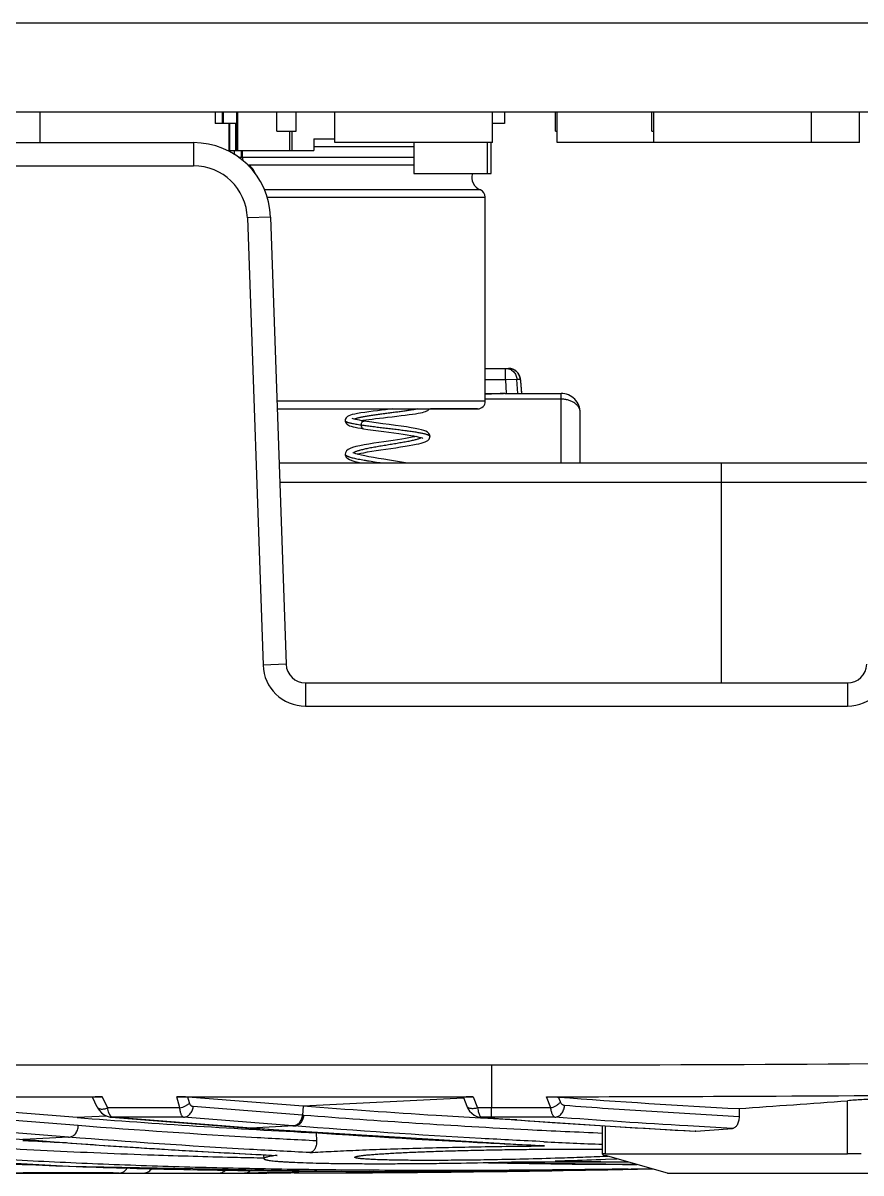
# Model space of a CAD drawing. Header units: millimetres. Extents: x 3299 to 14264, y 1863 to 5555.
# Drawn here: x 4180.99 to 4202.72, y 2399.84 to 2429.64 of the extents above; entities that cross this region are included whole.
import ezdxf

# ---------------------------------------------------------------- set-up
doc = ezdxf.new("R2010")
doc.units = ezdxf.units.MM
doc.layers.add('02___PRT_ALL_AXES', color=7, linetype='Continuous')

msp = doc.modelspace()

# ---------------------------------------------------------------- linework, layer by layer
at = {"color": 7, "linetype": 'Continuous'}
for p, q in [((4228.58801, 2429.64299), (3628.58801, 2429.64299)), ((3628.58801, 2427.34299), (4228.58801, 2427.34299)), ((4181.43161, 2426.54299), (4181.43161, 2427.34299)), ((4185.97182, 2427.34299), (4185.97182, 2427.04299)), ((4186.14963, 2427.34299), (4186.14963, 2427.04299)), ((4186.17502, 2427.34299), (4186.17502, 2427.04299)), ((4186.52502, 2427.34299), (4186.52502, 2426.34299)), ((4186.55431, 2426.34299), (4186.55431, 2427.34299)), ((4187.56406, 2426.843), (4187.56406, 2427.34299)), ((4188.07206, 2426.843), (4188.07206, 2427.34299)), ((4188.07222, 2426.843), (4188.07222, 2427.34299)), ((4189.07184, 2426.54299), (4189.07184, 2427.34299)), ((4193.16124, 2426.54299), (4193.16124, 2427.34299)), ((4193.47502, 2427.34299), (4193.47502, 2427.04299)), ((4194.7914, 2426.843), (4194.7914, 2427.34299)), ((4194.84221, 2426.54299), (4194.84221, 2427.34299)), ((4197.2914, 2426.843), (4197.2914, 2427.34299)), ((4197.34221, 2426.54299), (4197.34221, 2427.34299)), ((4201.43161, 2426.54299), (4201.43161, 2427.34299)), ((4202.68161, 2426.54299), (4202.68161, 2427.34299)), ((4186.52502, 2427.04299), (4185.97182, 2427.04299)), ((4186.32182, 2427.04299), (4186.32182, 2426.34299)), ((4186.35111, 2426.34299), (4186.35111, 2427.04299)), ((4186.49963, 2427.04299), (4186.49963, 2426.34299)), ((4193.47502, 2427.04299), (4193.16124, 2427.04299)), ((4187.56406, 2426.843), (4188.07206, 2426.843)), ((4187.89573, 2426.843), (4187.89573, 2426.34299)), ((4187.96644, 2426.34299), (4187.96644, 2426.843)), ((4188.52502, 2426.64299), (4189.07184, 2426.64299)), ((4188.52502, 2426.64299), (4188.52502, 2426.34299)), ((4194.7914, 2426.843), (4194.84221, 2426.843)), ((4197.2914, 2426.843), (4197.34221, 2426.843)), ((4159.69867, 2426.54299), (4185.40663, 2426.54299)), ((4185.40663, 2426.54299), (4185.40663, 2425.94299)), ((4186.32182, 2426.34299), (4188.52502, 2426.34299)), ((4186.47182, 2426.2311), (4186.47182, 2426.34299)), ((4186.64963, 2426.15534), (4186.64963, 2426.34299)), ((4186.67502, 2426.15534), (4186.67502, 2426.34299)), ((4188.52502, 2426.44299), (4191.12502, 2426.44299)), ((4193.16124, 2426.54299), (4189.07184, 2426.54299)), ((4191.12502, 2426.54299), (4191.12502, 2425.74299)), ((4193.02502, 2426.54299), (4193.02502, 2425.74299)), ((4193.12502, 2425.74299), (4193.12502, 2426.54299)), ((4202.68161, 2426.54299), (4194.84221, 2426.54299)), ((4191.12502, 2426.15534), (4186.58848, 2426.15534)), ((4159.69867, 2425.94299), (4185.40663, 2425.94299)), ((4186.80747, 2425.96903), (4191.12502, 2425.96903)), ((4191.12502, 2425.74299), (4193.12502, 2425.74299)), ((4192.84775, 2425.31696), (4187.24963, 2425.31696)), ((4187.31741, 2425.13065), (4192.97502, 2425.13065)), ((4192.97502, 2419.84299), (4192.97502, 2425.13065)), ((4187.40541, 2424.61279), (4186.80578, 2424.59185)), ((4186.80578, 2424.59185), (4187.21042, 2413.00461)), ((4187.40541, 2424.61279), (4187.81005, 2413.02555)), ((4192.97502, 2420.69299), (4193.57902, 2420.69299)), ((4193.49618, 2420.39299), (4193.49618, 2420.69299)), ((4193.58258, 2420.69297), (4193.57903, 2420.69299)), ((4193.49618, 2420.39299), (4192.97502, 2420.39299)), ((4193.79572, 2420.4087), (4193.49618, 2420.39299)), ((4193.49618, 2420.39299), (4193.51452, 2420.04299)), ((4193.87858, 2420.4087), (4193.79572, 2420.4087)), ((4193.81489, 2420.04299), (4193.79572, 2420.4087)), ((4192.97502, 2419.84299), (4187.57198, 2419.84299)), ((4192.97502, 2420.04299), (4193.44281, 2420.04299)), ((4192.97502, 2420.03139), (4193.13906, 2420.03139)), ((4194.93905, 2419.89655), (4192.97502, 2419.89655)), ((4193.13905, 2420.03139), (4193.13905, 2420.04299)), ((4193.48119, 2420.04299), (4194.93905, 2420.04299)), ((4194.93905, 2418.24299), (4194.93905, 2420.04299)), ((4187.57896, 2419.64299), (4192.77502, 2419.64299)), ((4191.5505, 2419.64299), (4191.5505, 2419.64199)), ((4192.77501, 2419.64199), (4191.5505, 2419.64199)), ((4191.57589, 2419.64299), (4191.57589, 2419.64199)), ((4192.77502, 2419.64199), (4192.77502, 2419.64299)), ((4195.43905, 2418.24299), (4195.43905, 2419.54299)), ((4189.33923, 2419.34129), (4189.33923, 2419.34106)), ((4189.7554, 2419.33933), (4189.80162, 2419.34689)), ((4189.82765, 2419.3269), (4189.7762, 2419.33557)), ((4189.82765, 2419.3269), (4189.82765, 2419.3269)), ((4189.81462, 2419.12877), (4189.81462, 2419.12877)), ((4191.53905, 2418.93058), (4191.53905, 2418.93024)), ((4189.3392, 2418.47094), (4189.3392, 2418.47036)), ((4189.55917, 2418.50294), (4189.55522, 2418.49959)), ((4187.62785, 2418.24299), (4202.87067, 2418.24299)), ((4199.08801, 2418.24299), (4199.08801, 2412.54299)), ((4187.64531, 2417.74299), (4202.85757, 2417.74299)), ((4187.81005, 2413.02555), (4187.21042, 2413.00461)), ((4188.30975, 2412.54299), (4202.36628, 2412.54299)), ((4188.30975, 2412.54299), (4188.30975, 2411.94299)), ((4202.36628, 2412.54299), (4202.36628, 2411.94299)), ((4188.30975, 2411.94299), (4202.36628, 2411.94299)), ((3664.04372, 2402.64299), (4193.1323, 2402.64299)), ((4193.1323, 2402.64299), (4193.1323, 2401.5291)), ((4175.35185, 2401.81803), (4183.04195, 2401.81803)), ((4182.38857, 2401.28084), (4175.66855, 2401.80826)), ((4182.42042, 2401.07003), (4175.81898, 2401.58814)), ((4182.91261, 2401.55319), (4182.7907, 2401.80404)), ((4183.18243, 2401.52897), (4183.04195, 2401.81803)), ((4184.97122, 2401.81803), (4192.66291, 2401.81803)), ((4185.05354, 2401.52897), (4184.97122, 2401.81803)), ((4188.2552, 2401.57417), (4185.26202, 2401.80909)), ((4185.30501, 2401.65818), (4185.26202, 2401.80909)), ((4192.40804, 2401.78181), (4188.2552, 2401.57417)), ((4192.40696, 2401.80331), (4192.49447, 2401.5764)), ((4192.66291, 2401.81803), (4192.77438, 2401.52899)), ((4194.67237, 2401.53024), (4194.56079, 2401.81872)), ((4194.92502, 2401.6858), (4194.87716, 2401.80957)), ((4202.37105, 2400.34299), (4202.37105, 2401.71669)), ((4173.66886, 2401.28851), (4181.00856, 2400.71246)), ((4182.1674, 2400.7704), (4175.56596, 2401.28851)), ((4183.1522, 2401.31902), (4182.38857, 2401.28084)), ((4185.05354, 2401.52897), (4183.18243, 2401.52897)), ((4183.27067, 2401.28906), (4186.8647, 2401.00699)), ((4183.27071, 2401.28906), (4183.29419, 2401.28851)), ((4185.14702, 2401.28851), (4183.29419, 2401.28851)), ((4186.90069, 2401.00546), (4183.29419, 2401.28851)), ((4187.9843, 2401.06583), (4185.14702, 2401.28851)), ((4188.23576, 2401.33931), (4185.39848, 2401.56199)), ((4188.2552, 2401.57417), (4188.23576, 2401.33931)), ((4188.27143, 2401.33651), (4188.23576, 2401.33931)), ((4192.49447, 2401.5764), (4192.49447, 2401.5764)), ((4193.1323, 2401.5291), (4192.77438, 2401.52899)), ((4192.85375, 2401.28909), (4192.85372, 2401.28909)), ((4192.87711, 2401.28855), (4192.85375, 2401.28909)), ((4193.13235, 2401.28864), (4192.87711, 2401.28855)), ((4193.13235, 2401.28864), (4193.1323, 2401.5291)), ((4193.13235, 2401.28864), (4193.13235, 2401.33571)), ((4199.55544, 2401.51082), (4199.55544, 2401.30158)), ((4186.86457, 2401.007), (4186.90028, 2401.0042)), ((4186.8647, 2401.00699), (4186.88817, 2401.00644)), ((4188.01997, 2401.06303), (4186.88817, 2401.00644)), ((4186.90058, 2401.00417), (4186.92403, 2401.00363)), ((4186.90058, 2401.00417), (4194.48386, 2400.54593)), ((4186.92403, 2401.00363), (4186.90069, 2401.00546)), ((4187.02529, 2400.99664), (4186.92403, 2401.00363)), ((4187.02527, 2400.99573), (4186.92403, 2401.00363)), ((4188.01997, 2401.06303), (4187.9843, 2401.06583)), ((4192.88219, 2401.26162), (4192.852, 2401.26366)), ((4192.88219, 2401.26162), (4192.852, 2401.26333)), ((4193.79611, 2401.21986), (4192.88219, 2401.26162)), ((4193.79599, 2401.21185), (4192.88219, 2401.26162)), ((4196.00965, 2400.32994), (4196.00965, 2401.0688)), ((4196.08796, 2400.34299), (4196.08796, 2401.06374)), ((4181.00856, 2400.71246), (4180.98509, 2400.71301)), ((4182.1674, 2400.7704), (4181.00856, 2400.71246)), ((4188.58973, 2400.88501), (4188.60014, 2400.67524)), ((4198.43438, 2400.92894), (4198.42131, 2400.92885)), ((4198.42136, 2400.92967), (4198.43438, 2400.92894)), ((4198.42136, 2400.92961), (4198.43438, 2400.92894)), ((4194.4839, 2400.5466), (4194.38678, 2400.55076)), ((4194.51012, 2400.54548), (4194.38679, 2400.55179)), ((4194.51012, 2400.54548), (4194.48387, 2400.54603)), ((4194.51012, 2400.54548), (4194.4839, 2400.5466)), ((4194.48403, 2400.54525), (4194.51012, 2400.54548)), ((4175.53024, 2400.3894), (4182.1612, 2400.01898)), ((4184.49832, 2400.29914), (4184.39092, 2400.30286)), ((4184.49832, 2400.29914), (4184.39092, 2400.30278)), ((4187.22154, 2400.31673), (4187.23032, 2400.21639)), ((4187.57717, 2400.29889), (4187.56709, 2400.29765)), ((4187.57717, 2400.29889), (4187.56835, 2400.2987)), ((4187.56841, 2400.29937), (4187.57717, 2400.29889)), ((4187.56841, 2400.29931), (4187.57717, 2400.29889)), ((4192.91497, 2400.11192), (4192.93465, 2400.11229)), ((4192.93465, 2400.11235), (4196.88309, 2400.07134)), ((4194.78364, 2400.12474), (4194.77444, 2400.12474)), ((4194.78374, 2400.12473), (4194.77444, 2400.12474)), ((4196.08796, 2400.34299), (4202.37105, 2400.34299)), ((4197.69534, 2399.84299), (4196.08796, 2400.29488)), ((4196.09381, 2400.19736), (4196.39678, 2400.20821)), ((3669.83099, 2399.84299), (4187.32006, 2399.84299)), ((4182.1612, 2400.01898), (4189.52696, 2399.88536)), ((4187.09298, 2399.84304), (4186.72952, 2399.84299)), ((4186.73039, 2399.90814), (4187.09369, 2399.90351)), ((4187.26795, 2399.84311), (4187.09298, 2399.84304)), ((4187.09693, 2399.84304), (4187.09298, 2399.84304)), ((4187.09369, 2399.90351), (4187.31452, 2399.90095)), ((4187.0937, 2399.90356), (4187.31452, 2399.90095)), ((4187.45394, 2399.84321), (4187.26795, 2399.84311)), ((4187.31452, 2399.90095), (4187.34563, 2399.90063)), ((4187.31452, 2399.90095), (4187.32066, 2399.90088)), ((4187.34503, 2399.843), (4187.32006, 2399.84299)), ((4187.34503, 2399.843), (4187.32006, 2399.84299)), ((4187.32066, 2399.90088), (4187.34563, 2399.90061)), ((4187.61091, 2399.84308), (4187.34503, 2399.843)), ((4187.65979, 2399.84338), (4187.45394, 2399.84321)), ((4187.61091, 2399.84333), (4187.45394, 2399.84321)), ((4187.65979, 2399.84338), (4187.61091, 2399.84333)), ((4187.91322, 2399.84335), (4187.61091, 2399.84308)), ((4187.88689, 2399.84363), (4187.65979, 2399.84338)), ((4188.13792, 2399.844), (4187.88689, 2399.84363)), ((4187.91322, 2399.84366), (4187.88689, 2399.84363)), ((4188.13792, 2399.844), (4187.91322, 2399.84366)), ((4188.01559, 2399.84349), (4187.91322, 2399.84335)), ((4189.52696, 2399.88536), (4196.54082, 2399.93776)), ((4189.82621, 2399.88458), (4189.86964, 2399.8845)), ((4189.82621, 2399.88458), (4189.86964, 2399.88449)), ((4196.68137, 2399.94621), (4196.54103, 2399.94396)), ((4196.68137, 2399.94621), (4196.54103, 2399.94404)), ((4197.69534, 2399.84299), (4224.54251, 2399.84299))]:
    msp.add_line(p, q, dxfattribs=at)
for points in [[(4190.5761, 2419.64299), (4190.49322, 2419.63345), (4190.38996, 2419.62158), (4190.28356, 2419.60924), (4190.17466, 2419.59635), (4190.06416, 2419.58279), (4189.95378, 2419.56855), (4189.84736, 2419.55383), (4189.74883, 2419.53888), (4189.66142, 2419.52395), (4189.58686, 2419.50918), (4189.52489, 2419.49452), (4189.47447, 2419.47973), (4189.43346, 2419.46397), (4189.39846, 2419.44467), (4189.36502, 2419.41346), (4189.34184, 2419.36464), (4189.33923, 2419.34106)], [(4189.80162, 2419.34689), (4189.87427, 2419.35779), (4189.95349, 2419.36888), (4190.03877, 2419.38013), (4190.13012, 2419.39162), (4190.22777, 2419.40343), (4190.33188, 2419.41567), (4190.44234, 2419.42842), (4190.55835, 2419.44173), (4190.67636, 2419.45538), (4190.79182, 2419.46904), (4190.90051, 2419.48241), (4190.99922, 2419.49521), (4191.08723, 2419.5074), (4191.1652, 2419.51909), (4191.23379, 2419.53044), (4191.29367, 2419.54159), (4191.34555, 2419.55275), (4191.38964, 2419.56404), (4191.42664, 2419.57575), (4191.45817, 2419.58879), (4191.48703, 2419.6059), (4191.51651, 2419.63531), (4191.51992, 2419.64299)], [(4191.35246, 2419.64299), (4191.36504, 2419.63858), (4191.36631, 2419.63806)], [(4189.33923, 2419.34129), (4189.34181, 2419.31786), (4189.36332, 2419.27106), (4189.3928, 2419.24145), (4189.42305, 2419.22273), (4189.45702, 2419.20778), (4189.49734, 2419.19409), (4189.54569, 2419.18075), (4189.60299, 2419.16743), (4189.67005, 2419.15387), (4189.74731, 2419.13992), (4189.81462, 2419.12876)], [(4189.7762, 2419.33557), (4189.71303, 2419.34701), (4189.65783, 2419.35803), (4189.61097, 2419.36855), (4189.57283, 2419.3784), (4189.54369, 2419.38733), (4189.52375, 2419.39482), (4189.51856, 2419.39714)], [(4191.53905, 2418.93024), (4191.5354, 2418.95868), (4191.50936, 2419.00904), (4191.47408, 2419.04065), (4191.43411, 2419.06252), (4191.38476, 2419.08158), (4191.32282, 2419.0999), (4191.24626, 2419.11819), (4191.15483, 2419.13658), (4191.04891, 2419.1552), (4190.9284, 2419.17427), (4190.79346, 2419.19394), (4190.64481, 2419.21433), (4190.48452, 2419.23552), (4190.31563, 2419.25761), (4190.14263, 2419.28066), (4189.9717, 2419.30471), (4189.82765, 2419.3269)], [(4191.18442, 2418.92921), (4191.14601, 2418.92079), (4191.07433, 2418.90662), (4190.99357, 2418.89196), (4190.90401, 2418.87678), (4190.80598, 2418.86106), (4190.69986, 2418.84476), (4190.5865, 2418.82786), (4190.46691, 2418.81031), (4190.34232, 2418.79203), (4190.21433, 2418.77297), (4190.08525, 2418.75309), (4189.95782, 2418.73239), (4189.83507, 2418.71085), (4189.72039, 2418.68841), (4189.6189, 2418.66533), (4189.5349, 2418.64204), (4189.46903, 2418.61854), (4189.41858, 2418.59349), (4189.37704, 2418.56051), (4189.34484, 2418.50653), (4189.3392, 2418.47036)], [(4189.65035, 2418.46946), (4189.67277, 2418.47547), (4189.74435, 2418.49194), (4189.82837, 2418.50902), (4189.92371, 2418.52656), (4190.0291, 2418.54447), (4190.14321, 2418.56272), (4190.26456, 2418.58125), (4190.39132, 2418.60005), (4190.52138, 2418.61908), (4190.65186, 2418.63827), (4190.77806, 2418.65724), (4190.89537, 2418.67559), (4191.00092, 2418.69306), (4191.09477, 2418.70972), (4191.17756, 2418.72577), (4191.25004, 2418.74141), (4191.31296, 2418.75692), (4191.36734, 2418.7727), (4191.41315, 2418.78897), (4191.45125, 2418.80637), (4191.48397, 2418.82725), (4191.51493, 2418.85905), (4191.53662, 2418.90743), (4191.53905, 2418.93058)], [(4189.81462, 2419.12877), (4189.92635, 2419.11164), (4190.06252, 2419.09224), (4190.2014, 2419.07344), (4190.33993, 2419.05522), (4190.47535, 2419.03754), (4190.60547, 2419.02035), (4190.72851, 2419.00362), (4190.84302, 2418.98732), (4190.94792, 2418.97145), (4191.04226, 2418.95603), (4191.12529, 2418.94112)], [(4191.12529, 2418.94112), (4191.19641, 2418.92679), (4191.25509, 2418.91319), (4191.3011, 2418.90055), (4191.33459, 2418.88929), (4191.35536, 2418.88035), (4191.35778, 2418.87909)], [(4189.3392, 2418.47094), (4189.34234, 2418.44401), (4189.36816, 2418.39109), (4189.40681, 2418.355), (4189.454, 2418.32832), (4189.51449, 2418.30429), (4189.58951, 2418.28135), (4189.68008, 2418.25856), (4189.75172, 2418.24299)], [(4189.68318, 2418.46052), (4189.61998, 2418.47774), (4189.57181, 2418.49348), (4189.53903, 2418.507), (4189.53537, 2418.50878)], [(4190.90175, 2418.24299), (4190.79772, 2418.26182), (4190.64211, 2418.28826), (4190.48781, 2418.31357), (4190.34005, 2418.33756), (4190.20134, 2418.36034), (4190.07306, 2418.3821), (4189.95622, 2418.40298), (4189.85187, 2418.42303), (4189.76067, 2418.44223), (4189.68318, 2418.46052)], [(4182.9126, 2401.5532), (4182.9627, 2401.46971), (4183.02284, 2401.4016), (4183.09222, 2401.34832), (4183.16677, 2401.3119), (4183.24422, 2401.29207), (4183.27067, 2401.28906)], [(4192.49447, 2401.5764), (4192.52418, 2401.51244), (4192.56769, 2401.44663), (4192.62107, 2401.38985), (4192.683, 2401.34418), (4192.7515, 2401.31136), (4192.82395, 2401.29259), (4192.85372, 2401.28909)], [(4192.85375, 2401.28909), (4194.71275, 2401.15253), (4196.62518, 2401.02906), (4198.42131, 2400.92881)], [(4193.13235, 2401.33571), (4193.13234, 2401.38569), (4193.13232, 2401.45099), (4193.1323, 2401.5291)], [(4180.98509, 2400.71301), (4183.19675, 2400.55097), (4185.46195, 2400.40893), (4187.56836, 2400.29856)]]:
    msp.add_lwpolyline(points, dxfattribs=at)
for centre, radius, start, end in [((4185.40663, 2424.54299), 2, 2, 90), ((4186.87502, 2426.15534), 0.2, 180, 205.087717), ((4185.40663, 2424.54299), 1.4, 2, 90), ((4186.67502, 2425.64299), 0.35, 14.748942, 66.795483), ((4186.64963, 2425.64299), 0.35, 26.564022, 57.55733), ((4192.97502, 2425.64299), 0.35, 163.302504, 248.676314), ((4192.77502, 2425.13065), 0.2, 0, 68.676314), ((4192.77502, 2419.84299), 0.2, 270, 0), ((4194.93905, 2419.54299), 0.5, 0, 90.000001), ((4188.30975, 2413.04299), 1.1, 182, 270), ((4188.30975, 2413.04299), 0.5, 182, 270), ((4202.36628, 2413.04299), 0.5, 270, 358), ((4202.36628, 2413.04299), 1.1, 270, 358), ((4197.68343, 2613.16296), 213.10386, 266.3545271, 266.4950493), ((4204.66847, 2613.01909), 212.60871, 267.2557597, 267.6658728), ((4198.80156, 2612.26512), 212.14713, 268.9147933, 269.4263584), ((4182.49574, 2647.16172), 247.31727, 269.5205026, 269.6506957), ((4187.34503, 2850.34299), 450.5, 270, 270.0749019), ((4187.34503, 2850.34299), 450.5, 270.0852829, 271.2686654), ((4187.45373, 2842.17732), 442.33384, 270.0886236, 270.3129278), ((4191.44777, 2671.07648), 271.18655, 271.0761742, 271.237275), ((4192.20156, 2674.80999), 274.90028, 270.9337421, 271.0606664)]:
    msp.add_arc(centre, radius, start, end, dxfattribs=at)
for centre, major_axis, ratio, start_param, end_param in [((4183.12624, 2401.79994), (0.33565, -0.00455), 0.05213384, 1.8253393, 3.16780323), ((4185.02061, 2401.79994), (0.3127, -0.00287), 0.05709228, 0.68931781, 1.72994531), ((4192.7298, 2401.79994), (0.32291, -0.00376), 0.05477399, 1.78007049, 3.16344699), ((4207.72518, 3101.67431), (-4.32598, 700.45481), 0.54995296, -3.18617889, -3.17403054), ((4162.70415, 3099.42326), (1736.89175, 133.10113), 0.40110558, -1.58031572, -1.57869503), ((4195.99192, 3101.08764), (-4.32598, 700.45481), 0.54995296, -3.18814073, -3.17203776), ((4162.70415, 3099.42326), (1738.13238, 133.1962), 0.40110558, -1.58097567, -1.58043009), ((4196.50965, 2400.25966), (0.49996, -0.07083), 0.08780136, 2.58679963, 3.72126365), ((4206.58801, 2399.50966), (4.99961, -0.70834), 0.08780136, 2.46833117, 2.58679963)]:
    msp.add_ellipse(centre, major_axis=major_axis, ratio=ratio, start_param=start_param, end_param=end_param, dxfattribs=at)
for points, knots in [([(4193.49618, 2420.69299), (4193.51511, 2420.69299), (4193.55311, 2420.68936), (4193.60799, 2420.67333), (4193.65888, 2420.64718), (4193.70388, 2420.6119), (4193.74146, 2420.5688), (4193.77023, 2420.51934), (4193.78911, 2420.46537), (4193.79473, 2420.42761), (4193.79572, 2420.4087)], [0, 0, 0, 0, 0.1248965, 0.25000823, 0.37498546, 0.49997613, 0.62497038, 0.74995786, 0.87508506, 1, 1, 1, 1]), ([(4193.58258, 2420.69297), (4193.60971, 2420.69264), (4193.65063, 2420.68653), (4193.70169, 2420.6678), (4193.73773, 2420.64869), (4193.77076, 2420.62502), (4193.80016, 2420.59725), (4193.82526, 2420.56619), (4193.84547, 2420.53334), (4193.85788, 2420.50551), (4193.86534, 2420.48488), (4193.86944, 2420.47182), (4193.87244, 2420.46054), (4193.87461, 2420.45084), (4193.87631, 2420.4424), (4193.87889, 2420.4288), (4193.88184, 2420.40957), (4193.88506, 2420.38348), (4193.8881, 2420.35525), (4193.89119, 2420.32336), (4193.89442, 2420.28726), (4193.89918, 2420.23041), (4193.90546, 2420.14871), (4193.91031, 2420.08047), (4193.91285, 2420.0436)], [0, 0, 0, 0, 0.09939692, 0.14920585, 0.19887408, 0.24835812, 0.29766076, 0.3466259, 0.39425932, 0.43858052, 0.45798459, 0.47464912, 0.488728, 0.50071755, 0.51109066, 0.5202497, 0.55146931, 0.58234941, 0.61655658, 0.65552505, 0.69973791, 0.74934953, 0.86458128, 1, 1, 1, 1]), ([(4193.87857, 2420.4087), (4193.87759, 2420.42746), (4193.87204, 2420.46492), (4193.85343, 2420.51851), (4193.82507, 2420.56769), (4193.78801, 2420.61064), (4193.7436, 2420.64594), (4193.69333, 2420.67229), (4193.63903, 2420.68872), (4193.60137, 2420.69275), (4193.58258, 2420.69297)], [0, 0, 0, 0, 0.1249094, 0.25003471, 0.37501992, 0.50000915, 0.6249983, 0.74996911, 0.87507095, 1, 1, 1, 1]), ([(4193.87858, 2420.4087), (4193.8788, 2420.40869), (4193.87914, 2420.40834), (4193.87944, 2420.4078), (4193.87988, 2420.4068), (4193.88041, 2420.40508), (4193.88105, 2420.40246), (4193.88173, 2420.3991), (4193.88278, 2420.39316), (4193.88414, 2420.38391), (4193.88583, 2420.37063), (4193.88766, 2420.35449), (4193.88963, 2420.33552), (4193.89173, 2420.31378), (4193.89395, 2420.28932), (4193.8963, 2420.26219), (4193.89875, 2420.23247), (4193.90229, 2420.18785), (4193.90693, 2420.12614), (4193.91056, 2420.07519), (4193.91244, 2420.04818)], [0, 0, 0, 0, 0.0018336, 0.00335632, 0.00534772, 0.0107956, 0.01823782, 0.02768888, 0.0391512, 0.06809673, 0.10503379, 0.14988602, 0.20252251, 0.26280264, 0.33058456, 0.40572514, 0.48805416, 0.57736123, 0.77605363, 1, 1, 1, 1]), ([(4193.48119, 2420.04299), (4193.45504, 2420.04299), (4193.40072, 2420.04105), (4193.33185, 2420.03724), (4193.27418, 2420.03444), (4193.21444, 2420.03217), (4193.16929, 2420.03139), (4193.13906, 2420.03139)], [0, 0, 0, 0, 0.22914574, 0.47610687, 0.60441606, 0.73506377, 1, 1, 1, 1]), ([(4195.43905, 2419.54299), (4195.43905, 2419.55455), (4195.43741, 2419.57783), (4195.43013, 2419.61234), (4195.41812, 2419.6462), (4195.39557, 2419.69058), (4195.35555, 2419.74273), (4195.29256, 2419.79617), (4195.21643, 2419.83988), (4195.1299, 2419.87223), (4195.03629, 2419.89206), (4194.97162, 2419.89655), (4194.93905, 2419.89655)], [0, 0, 0, 0, 0.05138715, 0.1034012, 0.15639929, 0.21071076, 0.32428743, 0.44597038, 0.57581873, 0.71279472, 0.85516048, 1, 1, 1, 1]), ([(4191.20918, 2419.643), (4191.19737, 2419.64021), (4191.17243, 2419.63467), (4191.13306, 2419.62677), (4191.09004, 2419.61883), (4191.02621, 2419.60787), (4190.93926, 2419.59428), (4190.82758, 2419.57827), (4190.70783, 2419.56214), (4190.58244, 2419.54591), (4190.45404, 2419.52956), (4190.32535, 2419.51311), (4190.19908, 2419.49656), (4190.0778, 2419.47991), (4189.96396, 2419.46319), (4189.87488, 2419.44883), (4189.80913, 2419.43714), (4189.76458, 2419.42861), (4189.72358, 2419.42004), (4189.68634, 2419.41146), (4189.65298, 2419.40286), (4189.62366, 2419.39425), (4189.5985, 2419.38565), (4189.58332, 2419.3794), (4189.57651, 2419.37619)], [0, 0, 0, 0, 0.02197687, 0.04626774, 0.07272747, 0.10120204, 0.16356946, 0.23210785, 0.30553722, 0.38241362, 0.46110767, 0.5399784, 0.61738575, 0.69176311, 0.76169035, 0.82577164, 0.85518787, 0.88262628, 0.90793716, 0.93103385, 0.95184599, 0.97030978, 0.98637227, 1, 1, 1, 1]), ([(4189.33923, 2419.34106), (4189.33924, 2419.33961), (4189.33977, 2419.33657), (4189.34195, 2419.33218), (4189.34543, 2419.32786), (4189.35019, 2419.32357), (4189.35623, 2419.31928), (4189.36355, 2419.31499), (4189.37214, 2419.31069), (4189.38201, 2419.30639), (4189.39313, 2419.30207), (4189.4104, 2419.29605), (4189.43514, 2419.2886), (4189.46858, 2419.27996), (4189.49259, 2419.27452), (4189.50538, 2419.27176)], [0, 0, 0, 0, 0.0233827, 0.04895993, 0.07833178, 0.112541, 0.15222586, 0.19777332, 0.24941967, 0.30730966, 0.37153069, 0.44213296, 0.60255343, 0.78861033, 1, 1, 1, 1]), ([(4189.50538, 2419.27176), (4189.52335, 2419.26789), (4189.56153, 2419.26024), (4189.62206, 2419.24938), (4189.68869, 2419.23846), (4189.73512, 2419.2314), (4189.75926, 2419.22784)], [0, 0, 0, 0, 0.21399864, 0.45326007, 0.71589987, 1, 1, 1, 1]), ([(4189.75926, 2419.22785), (4189.75926, 2419.23477), (4189.76024, 2419.24846), (4189.76428, 2419.26818), (4189.76968, 2419.28351), (4189.77513, 2419.2946), (4189.77964, 2419.30209), (4189.78461, 2419.30877), (4189.7916, 2419.31625), (4189.79962, 2419.32199), (4189.80821, 2419.32555), (4189.81467, 2419.32712), (4189.82119, 2419.32763), (4189.82551, 2419.32726), (4189.82765, 2419.32691)], [0, 0, 0, 0, 0.15383204, 0.30381892, 0.44589645, 0.51339746, 0.57814556, 0.63976186, 0.69802714, 0.80513233, 0.85534806, 0.90405858, 0.95200834, 1, 1, 1, 1]), ([(4189.81462, 2419.12876), (4189.8108, 2419.12938), (4189.80304, 2419.1318), (4189.79432, 2419.13736), (4189.78792, 2419.14327), (4189.78166, 2419.15051), (4189.77477, 2419.16128), (4189.76815, 2419.17598), (4189.76317, 2419.19231), (4189.76002, 2419.20977), (4189.75927, 2419.22179), (4189.75926, 2419.22785)], [0, 0, 0, 0, 0.09520988, 0.19709914, 0.25170836, 0.30912638, 0.43207051, 0.56446859, 0.70469938, 0.85100877, 1, 1, 1, 1]), ([(4189.75926, 2419.22785), (4189.80161, 2419.22162), (4189.88987, 2419.20932), (4190.02681, 2419.19158), (4190.17173, 2419.17371), (4190.3219, 2419.15576), (4190.47444, 2419.1377), (4190.62631, 2419.11955), (4190.77448, 2419.10131), (4190.91605, 2419.08298), (4191.04834, 2419.06457), (4191.15158, 2419.04877), (4191.22764, 2419.03592), (4191.27917, 2419.02655), (4191.32655, 2419.01717), (4191.36954, 2419.00776), (4191.40793, 2418.99833), (4191.4416, 2418.9889), (4191.46657, 2418.98074), (4191.48404, 2418.97412), (4191.49534, 2418.96935), (4191.50539, 2418.96457), (4191.51415, 2418.9598), (4191.52163, 2418.95502), (4191.52782, 2418.95022), (4191.53271, 2418.94541), (4191.53629, 2418.94054), (4191.53851, 2418.93561), (4191.53904, 2418.93221), (4191.53905, 2418.93058)], [0, 0, 0, 0, 0.07061998, 0.14702188, 0.22780742, 0.31152684, 0.39655496, 0.4812263, 0.56387606, 0.64286074, 0.71674534, 0.78422635, 0.81516239, 0.84401582, 0.87062956, 0.89485534, 0.91660832, 0.93584555, 0.95253485, 0.95991962, 0.9666647, 0.97277411, 0.97825629, 0.98312639, 0.98740996, 0.9911492, 0.99441281, 0.99730961, 1, 1, 1, 1]), ([(4191.31412, 2418.89782), (4191.31099, 2418.89573), (4191.30419, 2418.8916), (4191.29303, 2418.88573), (4191.2804, 2418.87985), (4191.26077, 2418.87165), (4191.23256, 2418.86151), (4191.1944, 2418.84972), (4191.15083, 2418.8379), (4191.10216, 2418.82604), (4191.04877, 2418.81412), (4190.9911, 2418.80215), (4190.92956, 2418.79013), (4190.84109, 2418.77371), (4190.72411, 2418.75335), (4190.57839, 2418.72925), (4190.42869, 2418.70498), (4190.27932, 2418.68058), (4190.13451, 2418.65604), (4190.01861, 2418.63508), (4189.93121, 2418.61803), (4189.87063, 2418.60549), (4189.81409, 2418.59293), (4189.76202, 2418.58035), (4189.72168, 2418.56957), (4189.69197, 2418.56086), (4189.66563, 2418.55263), (4189.64115, 2418.54419), (4189.61868, 2418.53536), (4189.60387, 2418.52897), (4189.59051, 2418.52257), (4189.57862, 2418.51616), (4189.56824, 2418.50975), (4189.56201, 2418.50522), (4189.55917, 2418.50294)], [0, 0, 0, 0, 0.00624315, 0.01321647, 0.02093159, 0.02939377, 0.04855856, 0.07069093, 0.09573718, 0.1235519, 0.15391962, 0.18661685, 0.22141602, 0.25808692, 0.3361136, 0.41868757, 0.50347167, 0.58808121, 0.67014531, 0.74748829, 0.78375931, 0.81809735, 0.85025611, 0.87999317, 0.90709312, 0.91961556, 0.93143783, 0.95294112, 0.96260745, 0.97154215, 0.97974312, 0.98721255, 0.99395891, 1, 1, 1, 1]), ([(4189.3392, 2418.47036), (4189.33922, 2418.4692), (4189.33945, 2418.46684), (4189.3407, 2418.46204), (4189.34385, 2418.45595), (4189.34969, 2418.44895), (4189.35765, 2418.44199), (4189.36772, 2418.43505), (4189.37989, 2418.4281), (4189.39415, 2418.42113), (4189.4105, 2418.41415), (4189.42891, 2418.40715), (4189.45742, 2418.39739), (4189.49811, 2418.38535), (4189.55277, 2418.37137), (4189.6146, 2418.35732), (4189.68304, 2418.3432), (4189.7575, 2418.32902), (4189.83742, 2418.31479), (4189.95305, 2418.29531), (4190.10637, 2418.27123), (4190.23144, 2418.25256), (4190.29579, 2418.24303)], [0, 0, 0, 0, 0.00349703, 0.00709353, 0.01487595, 0.02386186, 0.03436418, 0.04656928, 0.06058667, 0.0764805, 0.09428762, 0.11402785, 0.13571004, 0.1848909, 0.24159696, 0.30533297, 0.37556432, 0.45173997, 0.53329889, 0.61967368, 0.8043967, 1, 1, 1, 1]), ([(4193.1323, 2402.64299), (4198.95748, 2402.64299), (4210.61064, 2402.71594), (4222.26197, 2402.93478), (4228.08801, 2403.0806)], [0, 0, 0, 0, 0.49988494, 1, 1, 1, 1]), ([(4194.56079, 2401.81871), (4196.00404, 2401.82015), (4201.77708, 2401.83484), (4207.55003, 2401.88534), (4211.87943, 2401.94336)], [0, 0, 0, 0, 0.24999908, 1, 1, 1, 1]), ([(4185.05354, 2401.52897), (4185.07894, 2401.53426), (4185.12853, 2401.54806), (4185.1976, 2401.57735), (4185.24895, 2401.6083), (4185.28352, 2401.63611), (4185.29835, 2401.65073), (4185.30501, 2401.65818)], [0, 0, 0, 0, 0.27135605, 0.53652324, 0.78272184, 0.89551977, 1, 1, 1, 1]), ([(4185.39848, 2401.56199), (4185.39361, 2401.56238), (4185.38382, 2401.56405), (4185.36961, 2401.56929), (4185.356, 2401.57732), (4185.33828, 2401.59229), (4185.31892, 2401.61891), (4185.30899, 2401.6442), (4185.30501, 2401.65818)], [0, 0, 0, 0, 0.10278531, 0.20770749, 0.31717883, 0.43355563, 0.69403275, 1, 1, 1, 1]), ([(4194.56079, 2401.81872), (4194.59251, 2401.81875), (4194.6532, 2401.81831), (4194.73871, 2401.81642), (4194.81246, 2401.81363), (4194.85723, 2401.81106), (4194.87716, 2401.80957)], [0, 0, 0, 0, 0.30060475, 0.57512931, 0.81053769, 1, 1, 1, 1]), ([(4194.67237, 2401.53024), (4194.69854, 2401.53766), (4194.74946, 2401.55594), (4194.81955, 2401.59217), (4194.87089, 2401.62887), (4194.90466, 2401.66091), (4194.91879, 2401.67746), (4194.92502, 2401.6858)], [0, 0, 0, 0, 0.27090469, 0.53698057, 0.78379721, 0.89634153, 1, 1, 1, 1]), ([(4194.77531, 2401.29024), (4194.79165, 2401.29077), (4194.82465, 2401.29567), (4194.8718, 2401.31399), (4194.91523, 2401.34256), (4194.96666, 2401.39337), (4195.01323, 2401.47616), (4195.02702, 2401.55164), (4195.02784, 2401.58989)], [0, 0, 0, 0, 0.11416046, 0.2306834, 0.35064749, 0.47463097, 0.73282213, 1, 1, 1, 1]), ([(4195.02784, 2401.58989), (4195.02286, 2401.59026), (4195.01276, 2401.59196), (4194.99257, 2401.59921), (4194.96803, 2401.61611), (4194.94294, 2401.64659), (4194.93043, 2401.67181), (4194.92502, 2401.6858)], [0, 0, 0, 0, 0.10152464, 0.20636866, 0.43352339, 0.69572549, 1, 1, 1, 1]), ([(4199.55544, 2401.30158), (4199.17803, 2401.32157), (4198.42324, 2401.36366), (4197.29127, 2401.43271), (4196.1594, 2401.50776), (4195.40501, 2401.56185), (4195.02784, 2401.58989)], [0, 0, 0, 0, 0.2499126, 0.49988007, 0.74990734, 1, 1, 1, 1]), ([(4210.80497, 2401.81672), (4210.6819, 2401.82168), (4210.41558, 2401.83049), (4209.98803, 2401.84068), (4209.50703, 2401.84869), (4208.98011, 2401.85436), (4208.41558, 2401.85753), (4207.61372, 2401.85827), (4206.58719, 2401.85232), (4205.56075, 2401.83731), (4204.75914, 2401.81939), (4204.19483, 2401.80354), (4203.66818, 2401.7853), (4203.18743, 2401.76494), (4202.76012, 2401.74278), (4202.49401, 2401.72572), (4202.37105, 2401.71669)], [0, 0, 0, 0, 0.04379412, 0.09474767, 0.15206628, 0.21485039, 0.28211489, 0.35280296, 0.49996793, 0.64712735, 0.71781047, 0.78507154, 0.84785709, 0.9051861, 0.95616356, 1, 1, 1, 1]), ([(4182.91261, 2401.55319), (4182.91615, 2401.5459), (4182.92642, 2401.53195), (4182.94884, 2401.51637), (4182.97747, 2401.50584), (4183.01152, 2401.50036), (4183.05017, 2401.49996), (4183.09242, 2401.50462), (4183.13714, 2401.51422), (4183.16723, 2401.52356), (4183.18243, 2401.52897)], [0, 0, 0, 0, 0.08366245, 0.17459178, 0.27785668, 0.39584031, 0.52878732, 0.67540451, 0.83352254, 1, 1, 1, 1]), ([(4183.21506, 2401.40307), (4183.20844, 2401.42222), (4183.19624, 2401.46391), (4183.18684, 2401.50628), (4183.18243, 2401.52897)], [0, 0, 0, 0, 0.46714617, 1, 1, 1, 1]), ([(4183.25291, 2401.32248), (4183.24937, 2401.32764), (4183.24244, 2401.33901), (4183.22899, 2401.36557), (4183.22044, 2401.38752), (4183.21506, 2401.40307)], [0, 0, 0, 0, 0.21013799, 0.44702324, 1, 1, 1, 1]), ([(4183.29419, 2401.28851), (4183.2906, 2401.28922), (4183.28316, 2401.29197), (4183.27268, 2401.2992), (4183.26236, 2401.30955), (4183.25606, 2401.31787), (4183.25291, 2401.32248)], [0, 0, 0, 0, 0.20079218, 0.42887315, 0.69348362, 1, 1, 1, 1]), ([(4185.14702, 2401.28851), (4185.1444, 2401.28903), (4185.13909, 2401.29075), (4185.1315, 2401.29511), (4185.12411, 2401.30126), (4185.11398, 2401.31245), (4185.10215, 2401.33124), (4185.08965, 2401.35921), (4185.07831, 2401.39355), (4185.06833, 2401.43386), (4185.05984, 2401.47963), (4185.05547, 2401.512), (4185.05354, 2401.52897)], [0, 0, 0, 0, 0.02981441, 0.06193798, 0.0974187, 0.13702, 0.23037782, 0.34433491, 0.4792829, 0.63454725, 0.80883592, 1, 1, 1, 1]), ([(4185.14702, 2401.28851), (4185.16243, 2401.289), (4185.19355, 2401.2934), (4185.23826, 2401.30977), (4185.27985, 2401.33536), (4185.31695, 2401.36925), (4185.34838, 2401.4103), (4185.38162, 2401.47305), (4185.39502, 2401.52616), (4185.39848, 2401.56199)], [0, 0, 0, 0, 0.11448288, 0.23115041, 0.35099963, 0.47461664, 0.60203378, 0.73279827, 1, 1, 1, 1]), ([(4187.9843, 2401.06583), (4187.99971, 2401.06632), (4188.03083, 2401.07072), (4188.07553, 2401.08709), (4188.11712, 2401.11268), (4188.15422, 2401.14656), (4188.18566, 2401.18762), (4188.2189, 2401.25037), (4188.2323, 2401.30348), (4188.23576, 2401.33931)], [0, 0, 0, 0, 0.1144829, 0.23115044, 0.35099966, 0.47461667, 0.6020338, 0.73279828, 1, 1, 1, 1]), ([(4188.01997, 2401.06303), (4188.03538, 2401.06352), (4188.0665, 2401.06792), (4188.1112, 2401.08429), (4188.15279, 2401.10988), (4188.18989, 2401.14376), (4188.22133, 2401.18482), (4188.25457, 2401.24757), (4188.26797, 2401.30068), (4188.27143, 2401.33651)], [0, 0, 0, 0, 0.11448319, 0.23115097, 0.35100034, 0.47461739, 0.60203446, 0.73279879, 1, 1, 1, 1]), ([(4192.852, 2401.26333), (4192.46881, 2401.28508), (4190.93574, 2401.37626), (4189.40365, 2401.48404), (4188.2552, 2401.57417)], [0, 0, 0, 0, 0.24990768, 1, 1, 1, 1]), ([(4196.00953, 2400.87063), (4195.36441, 2400.89769), (4192.78307, 2401.01774), (4190.20392, 2401.18484), (4188.27143, 2401.33651)], [0, 0, 0, 0, 0.24986632, 1, 1, 1, 1]), ([(4192.77438, 2401.52899), (4192.75823, 2401.52443), (4192.72627, 2401.51687), (4192.67898, 2401.51022), (4192.63446, 2401.50866), (4192.59399, 2401.5122), (4192.55867, 2401.52081), (4192.52944, 2401.53434), (4192.51045, 2401.55007), (4192.49983, 2401.56464), (4192.496, 2401.57242), (4192.49447, 2401.5764)], [0, 0, 0, 0, 0.16481512, 0.32203253, 0.46834277, 0.60141993, 0.71982479, 0.82368518, 0.91530145, 0.95812984, 1, 1, 1, 1]), ([(4192.77438, 2401.52899), (4192.77767, 2401.50757), (4192.78494, 2401.46739), (4192.79473, 2401.42772), (4192.80016, 2401.40937)], [0, 0, 0, 0, 0.53096554, 1, 1, 1, 1]), ([(4192.80016, 2401.40937), (4192.80406, 2401.39616), (4192.81207, 2401.37197), (4192.82613, 2401.33979), (4192.84104, 2401.31495), (4192.85276, 2401.30202), (4192.8588, 2401.29736)], [0, 0, 0, 0, 0.32273639, 0.59664224, 0.82130655, 1, 1, 1, 1]), ([(4192.8588, 2401.29736), (4192.86164, 2401.29517), (4192.86741, 2401.29145), (4192.87394, 2401.28917), (4192.87711, 2401.28855)], [0, 0, 0, 0, 0.52584031, 1, 1, 1, 1]), ([(4192.87711, 2401.28855), (4193.33893, 2401.25261), (4195.18579, 2401.11491), (4197.03444, 2401.00126), (4198.42136, 2400.92961)], [0, 0, 0, 0, 0.25011888, 1, 1, 1, 1]), ([(4194.77531, 2401.29024), (4194.77267, 2401.29074), (4194.7673, 2401.29243), (4194.75958, 2401.29676), (4194.75198, 2401.30288), (4194.74146, 2401.31403), (4194.72893, 2401.33275), (4194.71535, 2401.36067), (4194.70266, 2401.39494), (4194.69106, 2401.4352), (4194.68071, 2401.48091), (4194.675, 2401.51327), (4194.67237, 2401.53024)], [0, 0, 0, 0, 0.02969494, 0.06188151, 0.09755283, 0.13741734, 0.23135376, 0.34574798, 0.4808494, 0.63592308, 0.80967481, 1, 1, 1, 1]), ([(4199.38291, 2400.99784), (4198.99883, 2401.01804), (4197.4622, 2401.10302), (4195.9265, 2401.20467), (4194.77531, 2401.29024)], [0, 0, 0, 0, 0.24991283, 1, 1, 1, 1]), ([(4199.55544, 2401.30167), (4199.55544, 2401.28147), (4199.55308, 2401.2417), (4199.54265, 2401.1845), (4199.52608, 2401.13241), (4199.50426, 2401.08726), (4199.47819, 2401.0503), (4199.44878, 2401.02235), (4199.41685, 2401.00405), (4199.39399, 2400.99865), (4199.38291, 2400.99784)], [0, 0, 0, 0, 0.16026263, 0.31508137, 0.46010799, 0.59253982, 0.7112988, 0.8169777, 0.91188073, 1, 1, 1, 1]), ([(4182.1674, 2400.7704), (4182.18375, 2400.77092), (4182.21677, 2400.77581), (4182.26396, 2400.79411), (4182.30745, 2400.82266), (4182.35896, 2400.87347), (4182.40566, 2400.95626), (4182.41955, 2401.03177), (4182.42042, 2401.07003)], [0, 0, 0, 0, 0.11414019, 0.23066564, 0.35064758, 0.47465472, 0.73287305, 1, 1, 1, 1]), ([(4188.60014, 2400.67524), (4188.08497, 2400.70063), (4186.0237, 2400.80976), (4183.96402, 2400.94888), (4182.42042, 2401.07003)], [0, 0, 0, 0, 0.24988429, 1, 1, 1, 1]), ([(4194.38678, 2400.55076), (4193.77307, 2400.5772), (4191.31743, 2400.69364), (4188.86382, 2400.85265), (4187.02527, 2400.99573)], [0, 0, 0, 0, 0.24987163, 1, 1, 1, 1]), ([(4194.48925, 2400.65419), (4193.94993, 2400.68004), (4191.79204, 2400.79171), (4189.63584, 2400.93624), (4188.01997, 2401.06303)], [0, 0, 0, 0, 0.24988081, 1, 1, 1, 1]), ([(4181.00856, 2400.71246), (4181.26893, 2400.69203), (4182.31024, 2400.61224), (4183.35213, 2400.54009), (4184.13374, 2400.4903)], [0, 0, 0, 0, 0.25007106, 1, 1, 1, 1]), ([(4188.42738, 2400.3717), (4187.90552, 2400.39723), (4185.81747, 2400.50709), (4183.73104, 2400.64771), (4182.1674, 2400.7704)], [0, 0, 0, 0, 0.24988333, 1, 1, 1, 1]), ([(4184.39092, 2400.30278), (4183.46386, 2400.33447), (4181.60965, 2400.41197), (4179.75695, 2400.52018), (4178.83089, 2400.5824)], [0, 0, 0, 0, 0.49985256, 1, 1, 1, 1]), ([(4180.98373, 2400.68771), (4181.07793, 2400.68259), (4181.45473, 2400.66245), (4181.83159, 2400.64358), (4182.11426, 2400.63014)], [0, 0, 0, 0, 0.25002331, 1, 1, 1, 1]), ([(4184.65538, 2400.45771), (4184.89808, 2400.44284), (4185.86881, 2400.38505), (4186.83994, 2400.33391), (4187.56841, 2400.29931)], [0, 0, 0, 0, 0.25005179, 1, 1, 1, 1]), ([(4188.60014, 2400.67524), (4188.60208, 2400.63625), (4188.5977, 2400.57839), (4188.57658, 2400.50751), (4188.55503, 2400.46223), (4188.52837, 2400.42488), (4188.49757, 2400.39647), (4188.46363, 2400.37786), (4188.43928, 2400.37248), (4188.42738, 2400.3717)], [0, 0, 0, 0, 0.30680109, 0.44872288, 0.57975358, 0.69908521, 0.80725188, 0.90633129, 1, 1, 1, 1]), ([(4188.42738, 2400.3717), (4188.61098, 2400.38365), (4189.00665, 2400.4062), (4189.63903, 2400.4355), (4190.34443, 2400.46223), (4191.10986, 2400.48597), (4191.92122, 2400.50637), (4193.05103, 2400.52895), (4193.90879, 2400.54013), (4194.48403, 2400.54525)], [0, 0, 0, 0, 0.09108684, 0.19619441, 0.31340175, 0.4405559, 0.57531829, 0.7152066, 1, 1, 1, 1]), ([(4175.55336, 2400.38889), (4176.48386, 2400.31758), (4178.34551, 2400.19185), (4181.13999, 2400.05174), (4183.93497, 2399.95698), (4185.79862, 2399.92075), (4186.73039, 2399.90814)], [0, 0, 0, 0, 0.25021487, 0.50024576, 0.75015461, 1, 1, 1, 1]), ([(4196.54103, 2399.94396), (4195.79241, 2399.93213), (4194.29519, 2399.91448), (4192.04938, 2399.90472), (4189.80381, 2399.91194), (4187.55845, 2399.93862), (4185.31331, 2399.9883), (4183.0684, 2400.06417), (4180.82382, 2400.16867), (4179.32819, 2400.2586), (4178.58054, 2400.30885)], [0, 0, 0, 0, 0.1249988, 0.24997873, 0.37494276, 0.49990036, 0.62486673, 0.74985953, 0.87489738, 1, 1, 1, 1]), ([(4187.23053, 2400.22681), (4187.00283, 2400.23129), (4186.09197, 2400.25067), (4185.18125, 2400.2762), (4184.49832, 2400.29914)], [0, 0, 0, 0, 0.24997705, 1, 1, 1, 1]), ([(4187.56709, 2400.29765), (4187.54069, 2400.29438), (4187.49134, 2400.28792), (4187.42262, 2400.27763), (4187.36437, 2400.26742), (4187.32251, 2400.2586), (4187.2944, 2400.25143), (4187.27725, 2400.24641), (4187.26277, 2400.24144), (4187.25095, 2400.23651), (4187.24177, 2400.23163), (4187.23592, 2400.22734), (4187.23275, 2400.22383), (4187.2312, 2400.22136), (4187.23034, 2400.21887), (4187.23025, 2400.21719), (4187.23032, 2400.21639)], [0, 0, 0, 0, 0.22606216, 0.42303282, 0.59058834, 0.72859255, 0.78653179, 0.83712827, 0.88044805, 0.91661449, 0.94585276, 0.96860862, 0.97785016, 0.98592444, 0.99315833, 1, 1, 1, 1]), ([(4187.23032, 2400.21639), (4187.2307, 2400.21209), (4187.23561, 2400.2072), (4187.24198, 2400.20312), (4187.24886, 2400.19946), (4187.25955, 2400.1951), (4187.27496, 2400.19016), (4187.29363, 2400.18529), (4187.31556, 2400.18048), (4187.35124, 2400.17379), (4187.404, 2400.16587), (4187.47701, 2400.15714), (4187.56273, 2400.14878), (4187.66101, 2400.14082), (4187.77164, 2400.13329), (4187.94313, 2400.12343), (4188.18648, 2400.1127), (4188.51181, 2400.10235), (4188.87948, 2400.09417), (4189.28643, 2400.08827), (4189.72929, 2400.08471), (4190.20435, 2400.08351), (4190.70768, 2400.08467), (4191.23506, 2400.08814), (4191.97353, 2400.09588), (4192.53569, 2400.10477), (4192.91497, 2400.11192)], [0, 0, 0, 0, 0.0022726, 0.00310239, 0.0040555, 0.00635037, 0.00918313, 0.01256564, 0.01650415, 0.0210019, 0.03167651, 0.04458415, 0.05970809, 0.07702172, 0.09649404, 0.11808633, 0.16745654, 0.22473422, 0.28945071, 0.36107292, 0.43900854, 0.52261151, 0.6111874, 0.70400045, 0.80027707, 1, 1, 1, 1]), ([(4192.93447, 2400.11252), (4193.26514, 2400.10534), (4194.58782, 2400.08002), (4195.91075, 2400.06793), (4196.90293, 2400.06571)], [0, 0, 0, 0, 0.25000947, 1, 1, 1, 1]), ([(4192.93465, 2400.11229), (4192.99434, 2400.11342), (4193.23368, 2400.11807), (4193.47302, 2400.12317), (4193.65266, 2400.12724)], [0, 0, 0, 0, 0.24937902, 1, 1, 1, 1]), ([(4194.77444, 2400.12474), (4194.68171, 2400.12486), (4194.30778, 2400.12542), (4193.93385, 2400.12635), (4193.65266, 2400.12724)], [0, 0, 0, 0, 0.248002, 1, 1, 1, 1]), ([(4194.78365, 2400.15604), (4194.89535, 2400.1592), (4195.3321, 2400.17189), (4195.76881, 2400.186), (4196.09381, 2400.19736)], [0, 0, 0, 0, 0.25574661, 1, 1, 1, 1]), ([(4196.69129, 2400.12568), (4196.5347, 2400.12531), (4195.89885, 2400.12414), (4195.263, 2400.12413), (4194.78374, 2400.12473)], [0, 0, 0, 0, 0.24625973, 1, 1, 1, 1]), ([(4183.4815, 2399.84299), (4183.0659, 2399.84299), (4182.23472, 2399.84342), (4181.40355, 2399.8465), (4180.98797, 2399.84904)], [0, 0, 0, 0, 0.50000958, 1, 1, 1, 1]), ([(4183.4815, 2399.84299), (4183.50341, 2399.84299), (4183.54807, 2399.84999), (4183.60968, 2399.88042), (4183.66229, 2399.9283), (4183.68865, 2399.96889), (4183.69952, 2399.99078)], [0, 0, 0, 0, 0.23761556, 0.48122754, 0.73498196, 1, 1, 1, 1]), ([(4184.12462, 2399.84299), (4184.14553, 2399.84299), (4184.1881, 2399.84934), (4184.24728, 2399.87708), (4184.29862, 2399.92096), (4184.32514, 2399.95844), (4184.33634, 2399.97874)], [0, 0, 0, 0, 0.23841436, 0.48234676, 0.73575951, 1, 1, 1, 1]), ([(4186.068, 2399.84299), (4186.0859, 2399.84299), (4186.12216, 2399.84761), (4186.17368, 2399.86792), (4186.22027, 2399.90057), (4186.24623, 2399.92905), (4186.25783, 2399.94465)], [0, 0, 0, 0, 0.24085127, 0.48588222, 0.73835419, 1, 1, 1, 1]), ([(4186.72952, 2399.84299), (4186.74619, 2399.84299), (4186.77991, 2399.84698), (4186.8282, 2399.86461), (4186.87249, 2399.8931), (4186.89781, 2399.91814), (4186.90932, 2399.93193)], [0, 0, 0, 0, 0.24182961, 0.4873495, 0.7394764, 1, 1, 1, 1]), ([(4187.34563, 2399.90061), (4187.55233, 2399.89833), (4188.37917, 2399.89025), (4189.20605, 2399.88598), (4189.82621, 2399.88458)], [0, 0, 0, 0, 0.24999271, 1, 1, 1, 1]), ([(4189.86958, 2399.85007), (4189.89067, 2399.85019), (4189.93355, 2399.85687), (4189.9726, 2399.87562), (4189.99066, 2399.88746)], [0, 0, 0, 0, 0.49419092, 1, 1, 1, 1]), ([(4189.86964, 2399.88449), (4190.42553, 2399.8833), (4191.53737, 2399.88381), (4193.76127, 2399.89555), (4195.42922, 2399.91687), (4196.54111, 2399.93776)], [0, 0, 0, 0, 0.24995701, 0.4999438, 1, 1, 1, 1]), ([(4189.97189, 2399.85065), (4189.99303, 2399.85078), (4190.03599, 2399.8575), (4190.07511, 2399.87633), (4190.09318, 2399.88822)], [0, 0, 0, 0, 0.49416937, 1, 1, 1, 1])]:
    msp.add_open_spline(points, degree=3, knots=knots, dxfattribs=at)
for points in [[(4194.67237, 2401.53024), (4194.15902, 2401.52958), (4193.64566, 2401.5292), (4193.1323, 2401.5291)], [(4194.77531, 2401.29024), (4194.22766, 2401.28938), (4193.68, 2401.28885), (4193.13235, 2401.28864)]]:
    msp.add_open_spline(points, degree=3, dxfattribs=at)
at = {"layer": '02___PRT_ALL_AXES', "color": 7, "linetype": 'Continuous'}
for p, q in [((4192.94218, 2400.18096), (4192.93365, 2400.18083)), ((4192.94218, 2400.18096), (4192.93373, 2400.18085)), ((4196.09179, 2400.27122), (4196.01589, 2400.26789)), ((4196.16162, 2400.27436), (4196.09179, 2400.27122))]:
    msp.add_line(p, q, dxfattribs=at)
for points, knots in [([(4189.58801, 2400.24977), (4189.58801, 2400.25061), (4189.58853, 2400.25247), (4189.59053, 2400.25497), (4189.59365, 2400.25743), (4189.59793, 2400.25989), (4189.60338, 2400.26238), (4189.61002, 2400.26489), (4189.61786, 2400.26742), (4189.63063, 2400.27103), (4189.64961, 2400.27547), (4189.67598, 2400.28062), (4189.70705, 2400.28583), (4189.74279, 2400.29108), (4189.78317, 2400.29637), (4189.84608, 2400.3038), (4189.93591, 2400.31296), (4190.05683, 2400.32352), (4190.19476, 2400.33403), (4190.34904, 2400.34443), (4190.51893, 2400.35465), (4190.70361, 2400.36465), (4190.97679, 2400.378), (4191.34804, 2400.39357), (4191.82416, 2400.41012), (4192.3343, 2400.42477), (4192.86864, 2400.43728), (4193.41689, 2400.4475), (4193.96846, 2400.4553), (4194.51274, 2400.46062), (4195.0392, 2400.46346), (4195.53769, 2400.46383), (4195.85956, 2400.46241), (4196.01418, 2400.46123)], [0, 0, 0, 0, 0.00039034, 0.00086465, 0.00147077, 0.00223195, 0.00315975, 0.00426039, 0.00553748, 0.00699302, 0.01044313, 0.014615, 0.01950865, 0.02512067, 0.03144587, 0.03847838, 0.05463317, 0.07351266, 0.09502877, 0.11908074, 0.14555427, 0.1743231, 0.20525041, 0.27297752, 0.34743933, 0.427207, 0.51074777, 0.5964549, 0.68267734, 0.767753, 0.85004237, 0.92795856, 1, 1, 1, 1]), ([(4192.93365, 2400.18083), (4192.70693, 2400.17737), (4192.37156, 2400.17323), (4191.9318, 2400.17009), (4191.61948, 2400.16902), (4191.32237, 2400.16922), (4191.04276, 2400.17072), (4190.78282, 2400.17348), (4190.54455, 2400.17749), (4190.3298, 2400.18272), (4190.14021, 2400.1891), (4189.99865, 2400.19556), (4189.89909, 2400.20142), (4189.83499, 2400.20586), (4189.77814, 2400.21053), (4189.72863, 2400.21542), (4189.68658, 2400.22051), (4189.65625, 2400.22511), (4189.63581, 2400.22899), (4189.62329, 2400.23178), (4189.61267, 2400.2346), (4189.60396, 2400.23745), (4189.59714, 2400.24033), (4189.59271, 2400.24291), (4189.59022, 2400.24508), (4189.58864, 2400.24698), (4189.58801, 2400.2487), (4189.58801, 2400.24977)], [0, 0, 0, 0, 0.20281235, 0.29999559, 0.39335402, 0.48216641, 0.56574737, 0.64345243, 0.71468395, 0.77889531, 0.83559536, 0.88435341, 0.9056375, 0.92480538, 0.94182241, 0.9566593, 0.96929432, 0.97971104, 0.98408669, 0.98790847, 0.99117943, 0.99390588, 0.9961011, 0.99779204, 0.9984667, 0.99904422, 1, 1, 1, 1]), ([(4194.78303, 2400.2231), (4194.47882, 2400.21386), (4193.86525, 2400.19757), (4193.25157, 2400.18571), (4192.94218, 2400.18096)], [0, 0, 0, 0, 0.49586827, 1, 1, 1, 1]), ([(4196.01589, 2400.26789), (4195.81975, 2400.25939), (4195.40884, 2400.24323), (4194.99784, 2400.22963), (4194.78303, 2400.2231)], [0, 0, 0, 0, 0.47739721, 1, 1, 1, 1])]:
    msp.add_open_spline(points, degree=3, knots=knots, dxfattribs=at)

doc.saveas('drawing.dxf')
